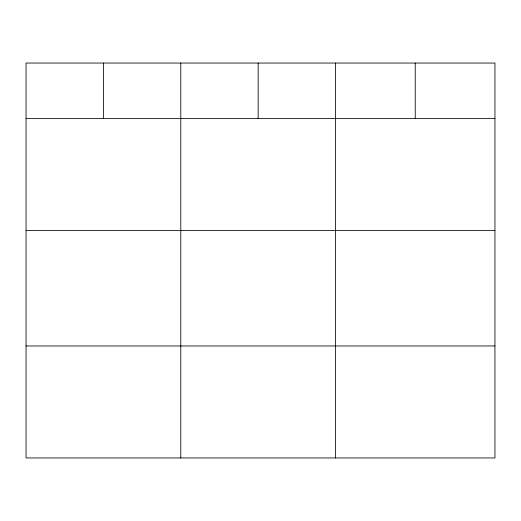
<?xml version="1.0" encoding="UTF-8"?>
<svg xmlns="http://www.w3.org/2000/svg" width="521" height="521" viewBox="0 0 521 521"><rect width="100%" height="100%" fill="white"/><g stroke="black" fill="none" stroke-linecap="round" stroke-linejoin="round"><path stroke-width="0.78" d="M494.95 118.612L494.95 457.952L26.05 457.952L26.05 63.048L494.95 63.048L494.95 118.612L26.05 118.612M26.05 230.595L494.95 230.595M26.05 345.97L494.95 345.97M415.237 63.048L415.237 118.612M335.524 63.048L335.524 457.952M258.155 63.048L258.155 118.612M180.787 63.048L180.787 457.952M103.419 63.048L103.419 118.612"/></g></svg>
